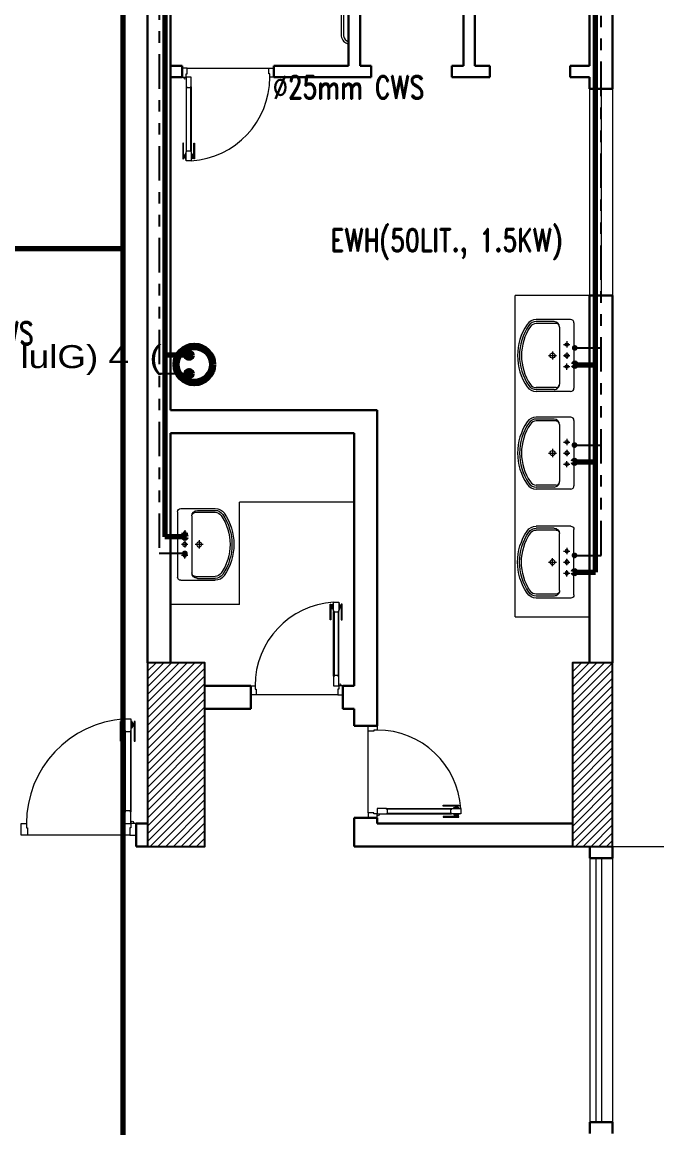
# Model space of a CAD drawing. Extents: x 800 to 995, y 398 to 804.
# Drawn here: x 910.1 to 915.63, y 752.28 to 761.91 of the extents above; entities that cross this region are included whole.
import ezdxf

# ---------------------------------------------------------------- set-up
doc = ezdxf.new("R2010")
doc.units = 0
doc.header["$MEASUREMENT"] = 0
for name, pattern in [('CENTERX2', [4, 2.5, -0.5, 0.5, -0.5]), ('DASHED2', [0.375, 0.25, -0.125]), ('PHANTOM-Z', [12.75, 6, -1.35, 1.35, -1.35, 1.35, -1.35])]:
    doc.linetypes.add(name, pattern=pattern)
for name, color, linetype, lineweight in [('axis', 1, 'CENTERX2', 5), ('Column', 6, 'CONTINUOUS', 25), ('DOOR', 30, 'CONTINUOUS', 9), ('Elevation', 150, 'CONTINUOUS', 18), ('Furn', 183, 'CONTINUOUS', 9), ('hatch', 252, 'CONTINUOUS', 9), ('P-C-WATER', 5, 'CONTINUOUS', 70), ('P-TEXT', 1, 'CONTINUOUS', 25), ('text', 72, 'CONTINUOUS', 15), ('Wall', 252, 'CONTINUOUS', 30), ('WINDOW', 252, 'CONTINUOUS', 5)]:
    doc.layers.add(name, color=color, linetype=linetype, lineweight=lineweight)
doc.layers.add('P-H-WATER', color=12, linetype='PHANTOM-Z')
doc.layers.add('P-WASTE', color=180, linetype='DASHED2')
doc.styles.add('ROMANC', font='romand.shx')
doc.styles.add('SOSA2', font='SOSA.shx', dxfattribs={"width": 0.8})
pattern_1 = [(45, (1093.753867, 427.209505), (-0.0336759605, 0.0336759605), [])]

# ---------------------------------------------------------------- blocks, each defined once
blk = doc.blocks.new('ELECTRIC WATER HEATER')
at = {"layer": 'P-C-WATER', "color": 3}
for centre, radius in [((75.01, -49.101), 0.672), ((75.01, -49.101), 0.593), ((74.688, -49.283), 0.107), ((75.331, -49.283), 0.107)]:
    blk.add_circle(centre, radius, dxfattribs=at)

msp = doc.modelspace()

# ---------------------------------------------------------------- hatches: boundary and pattern name
at = {"layer": 'hatch'}
h = msp.add_hatch(dxfattribs=at)
h.set_pattern_fill('ANSI31', color=252, scale=0.015, style=0)
h.set_pattern_definition(pattern_1)
h.paths.add_polyline_path([(911.1967, 754.7316), (911.6967, 754.7316), (911.6967, 756.3316), (911.1967, 756.3316)])
h = msp.add_hatch(dxfattribs=at)
h.set_pattern_fill('ANSI31', color=252, scale=0.015, style=0)
h.set_pattern_definition(pattern_1)
h.paths.add_polyline_path([(914.8967, 754.7316), (915.2467, 754.7316), (915.2467, 756.3316), (914.8967, 756.3316)])

# ---------------------------------------------------------------- linework, layer by layer
at = {"layer": 'axis', "color": 0, "ltscale": 0.3}
msp.add_line((915.2467, 754.7316), (918.4684, 754.7316), dxfattribs=at)
at = {"layer": 'Column', "color": 252}
for points in [[(911.1967, 754.7316), (911.6967, 754.7316), (911.6967, 756.3316), (911.1967, 756.3316)], [(914.8967, 754.7316), (915.2467, 754.7316), (915.2467, 756.3316), (914.8967, 756.3316)]]:
    msp.add_lwpolyline(points, close=True, dxfattribs=at)
at = {"layer": 'DOOR', "color": 252}
for p, q in [((911.4967, 761.5116), (911.4967, 761.4316)), ((911.5411, 761.5116), (911.4967, 761.5116)), ((911.4967, 761.5116), (911.4967, 761.4316)), ((911.5411, 761.5116), (911.4967, 761.5116)), ((911.4967, 761.4316), (911.5323, 761.4316)), ((911.4967, 761.4316), (911.5323, 761.4316)), ((911.5323, 761.4316), (911.5323, 761.4619)), ((911.5323, 761.4619), (911.5411, 761.4619)), ((911.5323, 761.4316), (911.5323, 761.4619)), ((911.5323, 761.4619), (911.5411, 761.4619)), ((911.5767, 761.4316), (911.5323, 761.4316)), ((911.5323, 761.4316), (911.5323, 761.3516)), ((911.5767, 761.4316), (911.5323, 761.4316)), ((911.5323, 761.4316), (911.5323, 761.3516)), ((911.5411, 761.5116), (912.2522, 761.5116)), ((911.5411, 761.5116), (912.2522, 761.5116)), ((911.5411, 761.4619), (911.5411, 761.5116)), ((911.5411, 761.4619), (911.5411, 761.5116)), ((911.5767, 761.3516), (911.5767, 761.4316)), ((911.5767, 761.3516), (911.5767, 761.4316)), ((912.2522, 761.4619), (912.2522, 761.5116)), ((912.2522, 761.5116), (912.2967, 761.5116)), ((912.2522, 761.4619), (912.2522, 761.5116)), ((912.2522, 761.5116), (912.2967, 761.5116)), ((912.261, 761.4619), (912.2522, 761.4619)), ((912.261, 761.4619), (912.2522, 761.4619)), ((912.261, 761.4316), (912.261, 761.4619)), ((912.261, 761.4316), (912.261, 761.4619)), ((912.2967, 761.4316), (912.261, 761.4316)), ((912.2967, 761.4316), (912.261, 761.4316)), ((912.2967, 761.5116), (912.2967, 761.4316)), ((912.2967, 761.5116), (912.2967, 761.4316)), ((911.5318, 761.3471), (911.5318, 760.7872)), ((911.5318, 761.3471), (911.5318, 760.7872)), ((911.5323, 761.3516), (911.5358, 761.3516)), ((911.5323, 761.3516), (911.5358, 761.3516)), ((911.5358, 761.3516), (911.5358, 761.3427)), ((911.5358, 761.3516), (911.5358, 761.3427)), ((911.5358, 761.3511), (911.5358, 761.3432)), ((911.5358, 761.3511), (911.5358, 761.3432)), ((911.5358, 760.7872), (911.5358, 761.3471)), ((911.5358, 760.7872), (911.5358, 761.3471)), ((911.5358, 761.3427), (911.5731, 761.3427)), ((911.5358, 761.3427), (911.5731, 761.3427)), ((911.5731, 761.3427), (911.5731, 761.3516)), ((911.5731, 761.3516), (911.5767, 761.3516)), ((911.5731, 761.3427), (911.5731, 761.3516)), ((911.5731, 761.3516), (911.5767, 761.3516)), ((911.5731, 761.3511), (911.5731, 761.3432)), ((911.5731, 761.3511), (911.5731, 761.3432)), ((911.5731, 760.7872), (911.5731, 761.3471)), ((911.5731, 760.7872), (911.5731, 761.3471)), ((911.5771, 761.3471), (911.5771, 760.7872)), ((911.5771, 761.3471), (911.5771, 760.7872)), ((911.5096, 760.8584), (911.5031, 760.8584)), ((911.5031, 760.8584), (911.5031, 760.7206)), ((911.5096, 760.8584), (911.5031, 760.8584)), ((911.5031, 760.8584), (911.5031, 760.7206)), ((911.5096, 760.7206), (911.5096, 760.8584)), ((911.5096, 760.7206), (911.5096, 760.8584)), ((911.5994, 760.8584), (911.6058, 760.8584)), ((911.5994, 760.7206), (911.5994, 760.8584)), ((911.5994, 760.8584), (911.6058, 760.8584)), ((911.5994, 760.7206), (911.5994, 760.8584)), ((911.6058, 760.8584), (911.6058, 760.7206)), ((911.6058, 760.8584), (911.6058, 760.7206)), ((911.5096, 760.7508), (911.5096, 760.735)), ((911.5096, 760.7508), (911.5096, 760.735)), ((911.5138, 760.7348), (911.5138, 760.751)), ((911.5138, 760.751), (911.5189, 760.751)), ((911.5138, 760.7348), (911.5138, 760.751)), ((911.5138, 760.751), (911.5189, 760.751)), ((911.5138, 760.735), (911.5138, 760.7508)), ((911.5138, 760.735), (911.5138, 760.7508)), ((911.5234, 760.7567), (911.5189, 760.7567)), ((911.5189, 760.7567), (911.5189, 760.7291)), ((911.5234, 760.7567), (911.5189, 760.7567)), ((911.5189, 760.7567), (911.5189, 760.7291)), ((911.5189, 760.751), (911.5189, 760.7348)), ((911.5189, 760.751), (911.5189, 760.7348)), ((911.5323, 760.765), (911.5234, 760.765)), ((911.5234, 760.765), (911.5234, 760.7206)), ((911.5323, 760.765), (911.5234, 760.765)), ((911.5234, 760.765), (911.5234, 760.7206)), ((911.5323, 760.7028), (911.5323, 760.7828)), ((911.5323, 760.7828), (911.5358, 760.7828)), ((911.5323, 760.7028), (911.5323, 760.7828)), ((911.5323, 760.7828), (911.5358, 760.7828)), ((911.5358, 760.7828), (911.5358, 760.7917)), ((911.5358, 760.7917), (911.5731, 760.7917)), ((911.5358, 760.7828), (911.5358, 760.7917)), ((911.5358, 760.7917), (911.5731, 760.7917)), ((911.5358, 760.7832), (911.5358, 760.7912)), ((911.5358, 760.7832), (911.5358, 760.7912)), ((911.5731, 760.7917), (911.5731, 760.7828)), ((911.5731, 760.7917), (911.5731, 760.7828)), ((911.5731, 760.7832), (911.5731, 760.7912)), ((911.5731, 760.7832), (911.5731, 760.7912)), ((911.5731, 760.7828), (911.5767, 760.7828)), ((911.5731, 760.7828), (911.5767, 760.7828)), ((911.5767, 760.7828), (911.5767, 760.7028)), ((911.5767, 760.7828), (911.5767, 760.7028)), ((911.5767, 760.765), (911.5856, 760.765)), ((911.5767, 760.765), (911.5856, 760.765)), ((911.5856, 760.765), (911.5856, 760.7206)), ((911.5856, 760.765), (911.5856, 760.7206)), ((911.5856, 760.7567), (911.59, 760.7567)), ((911.5856, 760.7567), (911.59, 760.7567)), ((911.59, 760.7567), (911.59, 760.7291)), ((911.59, 760.7567), (911.59, 760.7291)), ((911.5952, 760.751), (911.59, 760.751)), ((911.59, 760.751), (911.59, 760.7348)), ((911.5952, 760.751), (911.59, 760.751)), ((911.59, 760.751), (911.59, 760.7348)), ((911.5952, 760.7348), (911.5952, 760.751)), ((911.5952, 760.7348), (911.5952, 760.751)), ((911.5952, 760.735), (911.5952, 760.7508)), ((911.5952, 760.735), (911.5952, 760.7508)), ((911.5994, 760.7508), (911.5994, 760.735)), ((911.5994, 760.7508), (911.5994, 760.735)), ((911.5031, 760.7206), (911.5096, 760.7206)), ((911.5031, 760.7206), (911.5096, 760.7206)), ((911.5189, 760.7348), (911.5138, 760.7348)), ((911.5189, 760.7348), (911.5138, 760.7348)), ((911.5189, 760.7291), (911.5234, 760.7291)), ((911.5189, 760.7291), (911.5234, 760.7291)), ((911.5234, 760.7206), (911.5323, 760.7206)), ((911.5234, 760.7206), (911.5323, 760.7206)), ((911.5767, 760.7028), (911.5323, 760.7028)), ((911.5767, 760.7028), (911.5323, 760.7028)), ((911.5856, 760.7206), (911.5767, 760.7206)), ((911.5856, 760.7206), (911.5767, 760.7206)), ((911.59, 760.7291), (911.5856, 760.7291)), ((911.59, 760.7291), (911.5856, 760.7291)), ((911.59, 760.7348), (911.5952, 760.7348)), ((911.59, 760.7348), (911.5952, 760.7348)), ((911.6058, 760.7206), (911.5994, 760.7206)), ((911.6058, 760.7206), (911.5994, 760.7206)), ((912.8163, 756.216), (912.8163, 756.7759)), ((912.8203, 756.7759), (912.8203, 756.216)), ((912.8576, 756.7759), (912.8576, 756.216)), ((912.8616, 756.216), (912.8616, 756.7759)), ((910.9962, 755.0371), (910.9962, 755.737)), ((911.0012, 755.737), (911.0012, 755.0371)), ((911.0478, 755.737), (911.0478, 755.0371)), ((911.0528, 755.0371), (911.0528, 755.737)), ((913.2811, 755.062), (913.8411, 755.062)), ((913.8411, 755.058), (913.2811, 755.058)), ((913.8411, 755.0207), (913.2811, 755.0207)), ((913.2811, 755.0167), (913.8411, 755.0167))]:
    msp.add_line(p, q, dxfattribs=at)
at = {"layer": 'DOOR', "color": 251}
for p, q in [((912.8523, 756.0516), (912.1412, 756.0516)), ((913.1167, 755.026), (913.1167, 755.7371)), ((911.0412, 754.8316), (910.1523, 754.8316))]:
    msp.add_line(p, q, dxfattribs=at)
at = {"layer": 'DOOR', "color": 1}
for points in [[(912.794, 756.7047), (912.7876, 756.7047), (912.7876, 756.8426), (912.794, 756.8426)], [(912.8034, 756.8283), (912.7982, 756.8283), (912.7982, 756.8122), (912.8034, 756.8122)], [(912.8745, 756.8283), (912.8796, 756.8283), (912.8796, 756.8122), (912.8745, 756.8122)], [(912.8839, 756.7047), (912.8903, 756.7047), (912.8903, 756.8426), (912.8839, 756.8426)], [(910.9683, 755.648), (910.9603, 755.648), (910.9603, 755.8203), (910.9683, 755.8203)], [(910.9801, 755.8025), (910.9736, 755.8025), (910.9736, 755.7823), (910.9801, 755.7823)], [(911.0689, 755.8025), (911.0754, 755.8025), (911.0754, 755.7823), (911.0689, 755.7823)], [(911.0807, 755.648), (911.0887, 755.648), (911.0887, 755.8203), (911.0807, 755.8203)], [(913.7698, 755.0843), (913.7698, 755.0907), (913.9077, 755.0907), (913.9077, 755.0843)], [(913.8935, 755.0749), (913.8935, 755.08), (913.8773, 755.08), (913.8773, 755.0749)], [(913.7698, 754.9944), (913.7698, 754.988), (913.9077, 754.988), (913.9077, 754.9944)], [(913.8935, 755.0038), (913.8935, 754.9986), (913.8773, 754.9986), (913.8773, 755.0038)]]:
    msp.add_lwpolyline(points, close=True, dxfattribs=at)
for points in [[(912.794, 756.8281, -1), (912.7982, 756.8281), (912.7982, 756.8281), (912.7982, 756.8124), (912.7982, 756.8124, -1), (912.794, 756.8124), (912.794, 756.8124)], [(912.8839, 756.8281, 1), (912.8796, 756.8281), (912.8796, 756.8281), (912.8796, 756.8124), (912.8796, 756.8124, 1), (912.8839, 756.8124), (912.8839, 756.8124)], [(910.9683, 755.8022, -1), (910.9736, 755.8022), (910.9736, 755.8022), (910.9736, 755.7826), (910.9736, 755.7826, -1), (910.9683, 755.7826), (910.9683, 755.7826)], [(911.0807, 755.8022, 1), (911.0754, 755.8022), (911.0754, 755.8022), (911.0754, 755.7826), (911.0754, 755.7826, 1), (911.0807, 755.7826), (911.0807, 755.7826)], [(913.8932, 755.0843, -1), (913.8932, 755.08), (913.8932, 755.08), (913.8775, 755.08), (913.8775, 755.08, -1), (913.8775, 755.0843), (913.8775, 755.0843)], [(913.8932, 754.9944, 1), (913.8932, 754.9986), (913.8932, 754.9986), (913.8775, 754.9986), (913.8775, 754.9986, 1), (913.8775, 754.9944), (913.8775, 754.9944)]]:
    msp.add_lwpolyline(points, format="xyb", close=True, dxfattribs=at)
for points in [[(912.8078, 756.8064), (912.8034, 756.8064), (912.8034, 756.834), (912.8078, 756.834)], [(912.8612, 756.7981), (912.87, 756.7981), (912.87, 756.8426), (912.8612, 756.8426)], [(912.87, 756.8064), (912.8745, 756.8064), (912.8745, 756.834), (912.87, 756.834)], [(910.9856, 755.7752), (910.9801, 755.7752), (910.9801, 755.8097), (910.9856, 755.8097)], [(911.0523, 755.7648), (911.0634, 755.7648), (911.0634, 755.8203), (911.0523, 755.8203)], [(911.0634, 755.7752), (911.0689, 755.7752), (911.0689, 755.8097), (911.0634, 755.8097)], [(913.8716, 755.0704), (913.8716, 755.0749), (913.8992, 755.0749), (913.8992, 755.0704)], [(913.8633, 755.0171), (913.8633, 755.0082), (913.9077, 755.0082), (913.9077, 755.0171)], [(913.8716, 755.0082), (913.8716, 755.0038), (913.8992, 755.0038), (913.8992, 755.0082)]]:
    msp.add_lwpolyline(points, dxfattribs=at)
at = {"layer": 'DOOR', "color": 5}
for points in [[(912.8167, 756.7981), (912.8078, 756.7981), (912.8078, 756.8426), (912.8167, 756.8426)], [(910.9967, 755.7648), (910.9856, 755.7648), (910.9856, 755.8203), (910.9967, 755.8203)], [(913.8633, 755.0616), (913.8633, 755.0704), (913.9077, 755.0704), (913.9077, 755.0616)]]:
    msp.add_lwpolyline(points, dxfattribs=at)
for points in [[(912.8576, 756.7804), (912.8576, 756.7715), (912.8203, 756.7715), (912.8203, 756.7804), (912.8167, 756.7804), (912.8167, 756.8604), (912.8167, 756.8604), (912.8612, 756.8604), (912.8612, 756.7804)], [(912.0967, 756.0516), (912.0967, 756.1316), (912.1324, 756.1316), (912.1324, 756.1012), (912.1413, 756.1012), (912.1412, 756.0516)], [(912.8576, 756.2116), (912.8576, 756.2204), (912.8203, 756.2204), (912.8203, 756.2116), (912.8167, 756.2116), (912.8167, 756.1316), (912.8167, 756.1316), (912.8612, 756.1316), (912.8612, 756.2116)], [(912.8967, 756.0516), (912.8967, 756.1316), (912.8612, 756.1316), (912.8612, 756.1012), (912.8523, 756.1012), (912.8523, 756.0516)], [(911.0478, 755.7426), (911.0478, 755.7315), (911.0012, 755.7315), (911.0012, 755.7426), (910.9967, 755.7426), (910.9967, 755.8426), (910.9967, 755.8426), (911.0523, 755.8426), (911.0523, 755.7426)], [(913.1167, 755.7816), (913.1967, 755.7816), (913.1967, 755.7459), (913.1664, 755.7459), (913.1664, 755.737), (913.1167, 755.7371)], [(911.0478, 755.0316), (911.0478, 755.0427), (911.0012, 755.0427), (911.0012, 755.0316), (910.9967, 755.0316), (910.9967, 754.9316), (910.9967, 754.9316), (911.0523, 754.9316), (911.0523, 755.0316)], [(913.1167, 754.9816), (913.1967, 754.9816), (913.1967, 755.0171), (913.1664, 755.0171), (913.1664, 755.026), (913.1167, 755.026)], [(913.2767, 755.0207), (913.2856, 755.0207), (913.2856, 755.058), (913.2767, 755.058), (913.2767, 755.0616), (913.1967, 755.0616), (913.1967, 755.0616), (913.1967, 755.0171), (913.2767, 755.0171)], [(913.8455, 755.0207), (913.8366, 755.0207), (913.8366, 755.058), (913.8455, 755.058), (913.8455, 755.0616), (913.9255, 755.0616), (913.9255, 755.0616), (913.9255, 755.0171), (913.8455, 755.0171)], [(910.0967, 754.8316), (910.0967, 754.9316), (910.1413, 754.9316), (910.1413, 754.8937), (910.1524, 754.8937), (910.1523, 754.8316)], [(911.0967, 754.8316), (911.0967, 754.9316), (911.0523, 754.9316), (911.0523, 754.8937), (911.0412, 754.8937), (911.0412, 754.8316)]]:
    msp.add_lwpolyline(points, close=True, dxfattribs=at)
for points in [[(912.8203, 756.772), (912.8203, 756.772, -1), (912.8203, 756.7799)], [(912.8576, 756.772), (912.8576, 756.772, 1), (912.8576, 756.7799)], [(912.8203, 756.22), (912.8203, 756.22, 1), (912.8203, 756.212)], [(912.8576, 756.22), (912.8576, 756.22, -1), (912.8576, 756.212)], [(911.0012, 755.7321), (911.0012, 755.7321, -1), (911.0012, 755.742)], [(911.0478, 755.7321), (911.0478, 755.7321, 1), (911.0478, 755.742)], [(911.0012, 755.0421), (911.0012, 755.0421, 1), (911.0012, 755.0321)], [(911.0478, 755.0421), (911.0478, 755.0421, -1), (911.0478, 755.0321)], [(913.2851, 755.058), (913.2851, 755.058, 1), (913.2772, 755.058)], [(913.2851, 755.0207), (913.2851, 755.0207, -1), (913.2772, 755.0207)], [(913.8371, 755.058), (913.8371, 755.058, -1), (913.845, 755.058)], [(913.8371, 755.0207), (913.8371, 755.0207, 1), (913.845, 755.0207)]]:
    msp.add_lwpolyline(points, format="xyb", close=True, dxfattribs=at)
at = {"layer": 'DOOR', "color": 252}
msp.add_circle((911.5234, 761.4227), 0.00889, dxfattribs=at)
msp.add_circle((911.5234, 761.4227), 0.00889, dxfattribs=at)
at = {"layer": 'DOOR', "color": 5}
for centre, radius in [((912.87, 756.1405), 0.00889), ((913.2056, 755.0082), 0.00889), ((911.0634, 754.9427), 0.0111)]:
    msp.add_circle(centre, radius, dxfattribs=at)
at = {"layer": 'DOOR', "color": 252}
for centre, radius, start, end in [((911.5308, 761.4316), 0.7302, 273.60232, 0), ((911.5308, 761.4316), 0.7302, 273.60232, 0), ((911.5358, 761.3471), 0.00397, 90, 270), ((911.5358, 761.3471), 0.00397, 90, 270), ((911.5731, 761.3471), 0.00397, 270, 90), ((911.5731, 761.3471), 0.00397, 270, 90), ((911.5117, 760.7508), 0.00211, 0, 180), ((911.5117, 760.7508), 0.00211, 0, 180), ((911.5358, 760.7872), 0.00397, 90, 270), ((911.5358, 760.7872), 0.00397, 90, 270), ((911.5731, 760.7872), 0.00397, 270, 90), ((911.5731, 760.7872), 0.00397, 270, 90), ((911.5973, 760.7508), 0.00211, 0, 180), ((911.5973, 760.7508), 0.00211, 0, 180), ((911.5117, 760.735), 0.00211, 180, 0), ((911.5117, 760.735), 0.00211, 180, 0), ((911.5973, 760.735), 0.00211, 180, 0), ((911.5973, 760.735), 0.00211, 180, 0), ((912.8626, 756.1316), 0.7302, 93.60262, 180.0003), ((911.0541, 754.9316), 0.9128, 93.60232, 180), ((913.1967, 755.0157), 0.7302, 3.60262, 90.0003)]:
    msp.add_arc(centre, radius, start, end, dxfattribs=at)
at = {"layer": 'Elevation', "color": 252, "linetype": 'Continuous'}
msp.add_line((915.2467, 761.3316), (915.2467, 759.5316), dxfattribs=at)
at = {"layer": 'Elevation', "color": 252}
msp.add_line((915.2467, 754.6316), (915.2467, 752.3316), dxfattribs=at)
at = {"layer": 'Furn', "color": 252}
for p, q in [((912.882, 762.8749), (912.882, 761.79)), ((912.902, 762.8724), (912.902, 761.7921))]:
    msp.add_line(p, q, dxfattribs=at)
at = {"layer": 'Furn', "color": 252, "linetype": 'Continuous'}
for p, q in [((915.0467, 759.5314), (914.3967, 759.5314)), ((914.3967, 756.7316), (914.3967, 759.5314)), ((912.9967, 757.7316), (911.9967, 757.7316)), ((911.9967, 756.8405), (911.9967, 757.7316)), ((911.9967, 756.8405), (911.3967, 756.8405)), ((914.3967, 756.7316), (915.0467, 756.7316))]:
    msp.add_line(p, q, dxfattribs=at)
at = {"layer": 'Furn'}
for p, q in [((914.8813, 759.3203), (914.5821, 759.3203)), ((914.7368, 759.3034), (914.5821, 759.3034)), ((914.7537, 759.2866), (914.5821, 759.2866)), ((914.785, 759.2553), (914.785, 758.7594)), ((914.9102, 759.2914), (914.9102, 758.7233)), ((914.8476, 759.1315), (914.8476, 759.0765)), ((914.7224, 759.043), (914.7224, 758.9727)), ((914.8202, 759.1036), (914.8748, 759.1036)), ((914.8476, 759.0352), (914.8476, 758.9802)), ((914.6875, 759.0073), (914.7571, 759.0073)), ((914.8202, 759.0073), (914.8748, 759.0073)), ((914.8476, 758.8831), (914.8476, 758.9381)), ((914.8202, 758.911), (914.8748, 758.911)), ((914.7537, 758.7281), (914.5821, 758.7281)), ((914.7368, 758.7112), (914.5821, 758.7112)), ((914.8813, 758.6944), (914.5821, 758.6944)), ((914.8814, 758.4713), (914.5822, 758.4713)), ((914.7369, 758.4544), (914.5822, 758.4544)), ((914.9103, 758.4424), (914.9103, 757.8742)), ((914.7538, 758.4376), (914.5822, 758.4376)), ((914.7851, 758.4063), (914.7851, 757.9103)), ((914.8203, 758.2546), (914.8749, 758.2546)), ((914.8477, 758.2825), (914.8477, 758.2275)), ((914.6876, 758.1583), (914.7572, 758.1583)), ((914.7225, 758.1939), (914.7225, 758.1237)), ((914.8203, 758.1583), (914.8749, 758.1583)), ((914.8477, 758.1862), (914.8477, 758.1312)), ((914.8203, 758.062), (914.8749, 758.062)), ((914.8477, 758.0341), (914.8477, 758.0891)), ((914.7538, 757.8791), (914.5822, 757.8791)), ((914.7369, 757.8622), (914.5822, 757.8622)), ((914.8814, 757.8453), (914.5822, 757.8453)), ((911.4864, 757.676), (911.7856, 757.676)), ((911.4575, 757.6471), (911.4575, 757.079)), ((911.5827, 757.611), (911.5827, 757.1151)), ((911.614, 757.6423), (911.7856, 757.6423)), ((911.6308, 757.6591), (911.7856, 757.6591)), ((911.5201, 757.4872), (911.5201, 757.4322)), ((914.8814, 757.5217), (914.5822, 757.5217)), ((914.7369, 757.5049), (914.5822, 757.5049)), ((914.7538, 757.488), (914.5822, 757.488)), ((914.9103, 756.9247), (914.9103, 757.4928)), ((911.5474, 757.4593), (911.4929, 757.4593)), ((911.5201, 757.3909), (911.5201, 757.3359)), ((911.6453, 757.3986), (911.6453, 757.3284)), ((914.7851, 756.9608), (914.7851, 757.4567)), ((911.5474, 757.363), (911.4929, 757.363)), ((911.5201, 757.2388), (911.5201, 757.2938)), ((911.6802, 757.363), (911.6105, 757.363)), ((914.8203, 757.3051), (914.8749, 757.3051)), ((914.8477, 757.333), (914.8477, 757.278)), ((911.5474, 757.2667), (911.4929, 757.2667)), ((914.6876, 757.2088), (914.7572, 757.2088)), ((914.7225, 757.1732), (914.7225, 757.2434)), ((914.8203, 757.2088), (914.8749, 757.2088)), ((914.8477, 757.1809), (914.8477, 757.2359)), ((914.8203, 757.1125), (914.8749, 757.1125)), ((914.8477, 757.0846), (914.8477, 757.1396)), ((911.4864, 757.0501), (911.7856, 757.0501)), ((911.614, 757.0838), (911.7856, 757.0838)), ((911.6308, 757.0669), (911.7856, 757.0669)), ((914.7538, 756.9295), (914.5822, 756.9295)), ((914.7369, 756.9127), (914.5822, 756.9127)), ((914.8814, 756.8958), (914.5822, 756.8958))]:
    msp.add_line(p, q, dxfattribs=at)
at = {"layer": 'Furn', "color": 252}
for radius, start, end in [(0.091, 191.06785, 254.34359), (0.071, 192.53628, 249.7618)]:
    msp.add_arc((912.9713, 761.8075), radius, start, end, dxfattribs=at)
at = {"layer": 'Furn'}
for centre, major_axis, start_param, end_param in [((914.5821, 759.224), (-0.0681, 0.0681), -0.785398, 0.187992), ((914.8813, 759.2914), (-0.0204, 0.0204), 3.926991, 5.497787), ((914.9005, 759.0073), (0.3404, 0.3404), 1.758788, 2.953601), ((914.9005, 759.0073), (0.3285, 0.3285), 1.758788, 2.953601), ((914.9005, 759.0073), (0.3166, 0.3166), 1.758788, 2.953601), ((914.5821, 759.224), (-0.0562, 0.0562), -0.785398, 0.187992), ((914.5821, 759.224), (0.0443, 0.0443), 0.785398, 1.758788), ((914.7368, 759.2553), (0.034, 0.034), 5.497787, 7.068583), ((914.7537, 759.2553), (0.0221, 0.0221), 5.497787, 7.068583), ((914.8476, 759.1036), (0.0103, 0.0103), 3.926991, 10.210176), ((914.7224, 759.0073), (0.0153, 0.0153), 3.926991, 10.210176), ((914.8476, 759.0073), (-0.012, 0.012), 2.356194490190582, 8.639379797370168), ((914.8476, 758.911), (0.0103, 0.0103), 3.926991, 10.210176), ((914.5821, 758.7907), (-0.0681, 0.0681), 1.382805, 2.356194), ((914.5821, 758.7907), (0.0562, 0.0562), 2.953601, 3.926991), ((914.5821, 758.7907), (0.0443, 0.0443), 2.953601, 3.926991), ((914.7368, 758.7594), (-0.034, 0.034), 2.356194, 3.926991), ((914.7537, 758.7594), (-0.0221, 0.0221), 2.356194, 3.926991), ((914.8813, 758.7233), (0.0204, 0.0204), 3.926991, 5.497787), ((914.5822, 758.375), (-0.0681, 0.0681), -0.785398, 0.187992), ((914.5822, 758.375), (-0.0562, 0.0562), -0.785398, 0.187992), ((914.7369, 758.4063), (0.034, 0.034), 5.497787, 7.068583), ((914.8814, 758.4424), (-0.0204, 0.0204), 3.926991, 5.497787), ((914.9006, 758.1583), (0.3404, 0.3404), 1.758788, 2.953601), ((914.9006, 758.1583), (0.3285, 0.3285), 1.758788, 2.953601), ((914.9006, 758.1583), (0.3166, 0.3166), 1.758788, 2.953601), ((914.5822, 758.375), (0.0443, 0.0443), 0.785398, 1.758788), ((914.7538, 758.4063), (0.0221, 0.0221), 5.497787, 7.068583), ((914.8477, 758.2546), (0.0103, 0.0103), 3.926991, 10.210176), ((914.7225, 758.1583), (0.0153, 0.0153), 3.926991, 10.210176), ((914.8477, 758.1583), (-0.012, 0.012), 2.356194490190582, 8.639379797370168), ((914.8477, 758.062), (0.0103, 0.0103), 3.926991, 10.210176), ((914.5822, 757.9416), (-0.0681, 0.0681), 1.382805, 2.356194), ((914.5822, 757.9416), (0.0562, 0.0562), 2.953601, 3.926991), ((914.5822, 757.9416), (0.0443, 0.0443), 2.953601, 3.926991), ((914.7369, 757.9103), (-0.034, 0.034), 2.356194, 3.926991), ((914.7538, 757.9103), (-0.0221, 0.0221), 2.356194, 3.926991), ((914.8814, 757.8742), (0.0204, 0.0204), 3.926991, 5.497787)]:
    msp.add_ellipse(centre, major_axis=major_axis, ratio=1, start_param=start_param, end_param=end_param, dxfattribs=at)
at = {"layer": 'Furn', "extrusion": (0, 0, -1)}
for centre, major_axis, start_param, end_param in [((911.4864, 757.6471), (0.0204, 0.0204), 3.926991, 5.497787), ((911.7856, 757.5797), (0.0681, 0.0681), -0.785398, 0.187992), ((911.6308, 757.611), (-0.034, 0.034), 5.497787, 7.068583), ((911.614, 757.611), (-0.0221, 0.0221), 5.497787, 7.068583), ((911.7856, 757.5797), (-0.0562, 0.0562), 0.785398, 1.758788), ((911.7856, 757.5797), (0.0443, 0.0443), -0.785398, 0.187992), ((911.4671, 757.363), (-0.3166, 0.3166), 1.758788, 2.953601), ((911.4671, 757.363), (-0.3285, 0.3285), 1.758788, 2.953601), ((911.4671, 757.363), (-0.3404, 0.3404), 1.758788, 2.953601), ((914.9006, 757.2088), (-0.3404, 0.3404), 4.900381, 6.095194), ((914.5822, 757.4254), (0.0681, 0.0681), 4.524397, 5.497787), ((914.5822, 757.4254), (-0.0562, 0.0562), 6.095194, 7.068583), ((914.5822, 757.4254), (-0.0443, 0.0443), 6.095194, 7.068583), ((914.7369, 757.4567), (0.034, 0.034), -0.785398, 0.785398), ((914.7538, 757.4567), (0.0221, 0.0221), -0.785398, 0.785398), ((914.8814, 757.4928), (-0.0204, 0.0204), 0.785398, 2.356194), ((911.5201, 757.363), (0.012, 0.012), 2.356194490190582, 8.639379797370168), ((911.5201, 757.4593), (-0.0103, 0.0103), 3.926991, 10.210176), ((911.6453, 757.363), (0.0153, 0.0153), 2.356194490189494, 8.63937979736908), ((914.9006, 757.2088), (-0.3285, 0.3285), 4.900381, 6.095194), ((914.9006, 757.2088), (-0.3166, 0.3166), 4.900381, 6.095194), ((914.8477, 757.3051), (-0.0103, 0.0103), 0.785398, 7.068583), ((911.5201, 757.2667), (-0.0103, 0.0103), 3.926991, 10.210176), ((914.7225, 757.2088), (0.0153, 0.0153), -0.785398, 5.497787), ((914.8477, 757.2088), (0.012, 0.012), -0.785398, 5.497787), ((911.6308, 757.1151), (0.034, 0.034), 2.356194, 3.926991), ((911.614, 757.1151), (0.0221, 0.0221), 2.356194, 3.926991), ((911.7856, 757.1464), (-0.0443, 0.0443), 2.953601, 3.926991), ((911.7856, 757.1464), (-0.0562, 0.0562), 2.953601, 3.926991), ((911.7856, 757.1464), (0.0681, 0.0681), 1.382805, 2.356194), ((914.8477, 757.1125), (-0.0103, 0.0103), 0.785398, 7.068583), ((911.4864, 757.079), (-0.0204, 0.0204), 3.926991, 5.497787), ((914.5822, 756.9921), (0.0681, 0.0681), 2.356194, 3.329584), ((914.5822, 756.9921), (-0.0562, 0.0562), 3.926991, 4.900381), ((914.5822, 756.9921), (0.0443, 0.0443), 2.356194, 3.329584), ((914.7369, 756.9608), (-0.034, 0.034), 2.356194, 3.926991), ((914.7538, 756.9608), (-0.0221, 0.0221), 2.356194, 3.926991), ((914.8814, 756.9247), (0.0204, 0.0204), 0.785398, 2.356194)]:
    msp.add_ellipse(centre, major_axis=major_axis, ratio=1, start_param=start_param, end_param=end_param, dxfattribs=at)
at = {"layer": 'P-C-WATER', "linetype": 'Continuous'}
for p, q in [((911.3467, 763.1816), (911.3467, 757.4302)), ((915.0967, 757.1215), (915.0967, 763.1816)), ((910.9817, 762.9776), (910.9817, 747.0267)), ((910.9817, 759.9368), (903.5451, 759.9368))]:
    msp.add_line(p, q, dxfattribs=at)
at = {"layer": 'P-C-WATER'}
for p, q in [((911.5583, 759.0104), (911.3467, 759.0104)), ((914.9041, 758.9281, 0), (915.0987, 758.9281, 0)), ((914.9021, 758.0818, 0), (915.0967, 758.0818, 0)), ((911.534, 757.4302, 0), (911.3467, 757.4302, 0)), ((914.9023, 757.1215, 0), (915.0969, 757.1215, 0))]:
    msp.add_line(p, q, dxfattribs=at)
for centre, start, end in [((914.9166, 758.9281, 0), 0, 180), ((914.9166, 758.9281, 0), 180, 0), ((914.9146, 758.0818, 0), 0, 180), ((914.9146, 758.0818, 0), 180, 0), ((911.5215, 757.4302, 0), 0, 180), ((911.5215, 757.4302, 0), 180, 0), ((914.9148, 757.1215, 0), 0, 180), ((914.9148, 757.1215, 0), 180, 0)]:
    msp.add_arc(centre, 0.0125, start, end, dxfattribs=at)
at = {"layer": 'P-H-WATER', "ltscale": 0.05}
for p, q in [((911.2967, 763.2316), (911.2967, 757.2845)), ((915.1467, 757.2672), (915.1467, 763.2316)), ((914.9166, 759.0737, 0), (915.1487, 759.0737, 0)), ((911.5583, 758.8496), (911.2967, 758.8496)), ((914.9146, 758.2275, 0), (915.1467, 758.2275, 0)), ((911.5215, 757.2845, 0), (911.2967, 757.2845, 0)), ((914.9148, 757.2672, 0), (915.1469, 757.2672, 0))]:
    msp.add_line(p, q, dxfattribs=at)
at = {"layer": 'P-H-WATER', "ltscale": 0.05, "const_width": 0.025, "elevation": 0}
for points in [[(914.9291, 759.0737, -1), (914.9041, 759.0737, -1)], [(914.9271, 758.2275, -1), (914.9021, 758.2275, -1)], [(911.509, 757.2845, -1), (911.534, 757.2845, -1)], [(914.9273, 757.2672, -1), (914.9023, 757.2672, -1)]]:
    msp.add_lwpolyline(points, format="xyb", close=True, dxfattribs=at)
at = {"layer": 'Wall', "color": 252}
for p, q in [((915.2467, 764.5316), (915.2467, 761.3316)), ((915.2467, 764.1316), (915.2467, 761.3316)), ((915.2467, 754.7316), (915.2467, 754.6316)), ((915.2467, 752.2316), (915.2467, 752.3316))]:
    msp.add_line(p, q, dxfattribs=at)
at = {"layer": 'Wall', "color": 252, "linetype": 'Continuous'}
for p, q in [((911.1967, 756.3316), (911.1967, 763.4815)), ((911.3967, 758.5316), (911.3967, 763.1316)), ((912.9467, 761.5316), (912.9467, 763.1316)), ((913.0467, 761.5316), (913.0467, 763.1316)), ((913.9467, 761.5316), (913.9467, 763.1316)), ((914.0467, 761.5316), (914.0467, 763.1316)), ((915.0467, 761.5316), (915.0467, 763.1316)), ((911.4967, 761.5316), (911.3967, 761.5316)), ((911.4967, 761.5316), (911.3967, 761.5316)), ((911.4967, 761.5316), (911.4967, 761.4316)), ((911.4967, 761.5316), (911.4967, 761.4316)), ((912.2967, 761.5316), (912.2967, 761.4316)), ((912.9467, 761.5316), (912.2967, 761.5316)), ((912.2967, 761.5316), (912.2967, 761.4316)), ((913.1451, 761.5316), (913.0467, 761.5316)), ((913.1451, 761.5316), (913.1451, 761.4316)), ((913.9467, 761.5316), (913.8451, 761.5316)), ((913.8451, 761.5316), (913.8451, 761.4316)), ((914.1766, 761.5316), (914.0467, 761.5316)), ((914.1766, 761.5316), (914.1766, 761.4316)), ((914.8766, 761.5316), (914.8766, 761.4316)), ((914.8766, 761.5316), (915.0467, 761.5316)), ((911.4967, 761.4316), (911.3967, 761.4316)), ((911.4967, 761.4316), (911.3967, 761.4316)), ((913.1451, 761.4316), (912.2967, 761.4316)), ((914.1766, 761.4316), (913.8451, 761.4316)), ((914.8766, 761.4316), (915.0467, 761.4316)), ((914.9766, 761.4316), (915.0467, 761.4316)), ((915.0467, 761.3316), (915.0467, 761.4316)), ((915.0467, 761.3316), (915.0467, 761.4316)), ((915.2467, 761.3316), (915.0467, 761.3316)), ((915.0467, 761.3316), (915.0467, 761.3316)), ((915.2467, 761.3316), (915.0467, 761.3316)), ((915.2467, 759.5316), (915.0467, 759.5316)), ((915.0467, 756.3316), (915.0467, 759.5316)), ((915.2467, 759.5316), (915.2467, 756.3316)), ((913.1967, 758.5316), (911.3967, 758.5316)), ((913.1967, 755.7816), (913.1967, 758.5316)), ((912.9967, 758.3316), (911.3967, 758.3316)), ((911.3967, 756.3316), (911.3967, 758.3316)), ((912.9967, 756.1316), (912.9967, 758.3316)), ((912.0967, 756.1316), (911.6967, 756.1316)), ((912.0967, 756.1316), (912.0967, 755.9316)), ((912.9967, 756.1316), (912.8967, 756.1316)), ((912.8967, 756.1316), (912.8967, 755.9316)), ((912.0967, 755.9316), (911.6967, 755.9316)), ((912.9967, 755.9316), (912.8967, 755.9316)), ((912.9967, 755.7816), (912.9967, 755.9316)), ((913.1967, 755.7816), (912.9967, 755.7816)), ((912.9967, 754.7316), (912.9967, 754.9816)), ((913.1967, 754.9816), (912.9967, 754.9816)), ((913.1967, 754.9316), (913.1967, 754.9816)), ((911.0967, 754.9316), (911.1967, 754.9316)), ((911.0967, 754.9316), (911.0967, 754.7322)), ((914.8967, 754.9316), (913.1967, 754.9316)), ((911.0967, 754.7322), (911.1967, 754.7322)), ((914.8967, 754.7316), (912.9967, 754.7316)), ((915.0496, 754.7316), (915.0496, 754.6316)), ((915.0496, 754.6316), (915.2467, 754.6316)), ((915.0496, 752.2316), (915.0496, 752.3316)), ((915.0496, 752.3316), (915.2467, 752.3316))]:
    msp.add_line(p, q, dxfattribs=at)
at = {"layer": 'WINDOW', "color": 252}
for p, q in [((915.0467, 761.3316), (915.0467, 759.5316)), ((915.0967, 761.3316), (915.0967, 759.5316)), ((915.1467, 761.3316), (915.1467, 759.5316)), ((915.0496, 754.6316), (915.0496, 752.3316)), ((915.0996, 754.6316), (915.0996, 752.3316)), ((915.1496, 754.6316), (915.1496, 752.3316))]:
    msp.add_line(p, q, dxfattribs=at)

# ---------------------------------------------------------------- block references
at = {"layer": 'P-WASTE', "linetype": 'Continuous', "xscale": 0.25, "yscale": 0.25, "zscale": 0.25, "rotation": 270}
msp.add_blockref('ELECTRIC WATER HEATER', (923.8791, 777.6824), dxfattribs=at)

# ---------------------------------------------------------------- texts
at = {"layer": 'P-TEXT', "color": 41, "style": 'ROMANC', "width": 0.75}
for s, p in [('%%C25mm CWS', (912.2895, 761.2431)), ('EWH(50LIT., 1.5KW)', (912.7897, 759.9123)), ('%%C25mm CWS', (908.8873, 759.1019))]:
    msp.add_text(s, height=0.2, dxfattribs=at).set_placement(p)
at = {"layer": 'text', "color": 252, "style": 'SOSA2', "width": 1.2}
msp.add_text('lulG) 4  (', height=0.2, dxfattribs=at).set_placement((910.0898, 758.8982))

doc.saveas('drawing.dxf')
